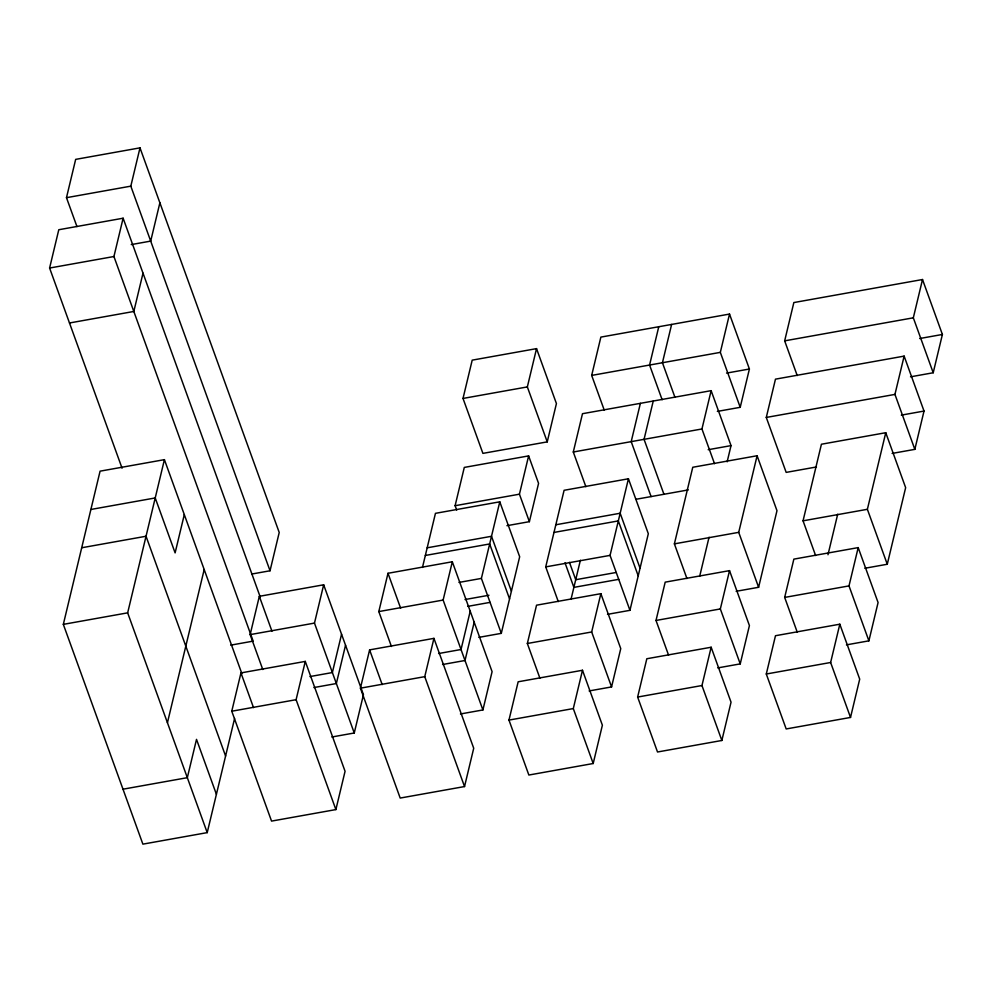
<?xml version="1.0" encoding="UTF-8"?>
<svg xmlns="http://www.w3.org/2000/svg" width="992" height="992" viewBox="0 0 992 992"><rect width="100%" height="100%" fill="white"/><g stroke="black" fill="none" stroke-linecap="round" stroke-linejoin="round"><path stroke-width="1.49" d="M122.066 468.212L49.6 268.038L58.788 229.735L123.12 218.215L260.239 597.023M76.954 226.598L66.476 197.681L75.665 159.377L139.996 147.858L279.223 532.481L270.035 570.772L252.092 573.984M230.714 645.147L253.158 641.13L113.931 256.519L123.12 218.215M270.035 570.772L130.808 186.161L139.996 147.858M143.009 273.16L133.821 311.463L69.49 322.983M159.886 202.802L150.697 241.106L131.254 244.59M234.596 718.481L207.216 832.623L142.885 844.142L63.327 624.365L100.08 471.163L164.412 459.656L241.874 673.642M207.216 832.623L127.658 612.845L164.412 459.656M184.301 514.6L175.113 552.891L155.223 497.947L90.892 509.466M167.437 722.734L204.191 569.544M231.768 711.214L240.957 672.911L305.288 661.404L345.067 771.292L335.879 809.584L271.548 821.103L231.768 711.214L296.1 699.695L305.288 661.404M262.781 669.526L250.145 634.62L259.334 596.316L323.665 584.796L363.444 694.698L354.256 732.989L331.812 737.006M354.256 732.989L314.476 623.1L323.665 584.796M341.558 634.248L332.37 672.551L309.938 676.569M345.538 645.246L336.35 683.538L313.906 687.555M360.418 688.175L369.607 649.884L433.938 638.364L473.717 748.253L464.529 786.557L400.198 798.064L360.418 688.175L424.75 676.656L433.938 638.364M391.443 646.486L378.808 611.58L387.996 573.289L452.315 561.77L492.094 671.658L482.906 709.95L460.474 713.967M422.468 567.449L435.451 513.335L499.782 501.816L519.672 556.76L501.295 633.355L478.851 637.372M463.016 398.437L472.204 360.146L536.536 348.626L556.425 403.57L547.237 441.874L482.906 453.381L463.016 398.437L527.347 386.917L536.536 348.626M456.68 510.049L455.105 505.709L464.293 467.418L528.624 455.898L538.569 483.364L529.381 521.668L506.937 525.686M482.906 709.95L443.126 600.061L452.315 561.77M470.22 611.221L461.032 649.512L438.588 653.53M501.295 633.355L481.393 578.41L499.782 501.816M474.201 622.207L465.012 660.498L442.568 664.516M529.381 521.668L519.436 494.19L528.624 455.898M508.97 720.093L518.159 681.789L582.49 670.27L602.38 725.214L593.191 763.518L528.86 775.037L508.97 720.093L573.302 708.573L582.49 670.27M539.908 678.193L527.347 643.498L536.536 605.194L600.867 593.675L620.756 648.619L611.568 686.923L589.124 690.94M558.285 601.598L545.724 566.891L564.101 490.296L628.432 478.776L648.322 533.733L629.945 610.328L607.513 614.346M585.863 486.7L573.289 452.005L582.49 413.701L711.14 390.662L731.03 445.619L727.148 461.813M604.24 410.105L591.678 375.41L600.867 337.106L729.517 314.067L749.406 369.012L740.218 407.315L717.365 411.407M571.008 599.366L580.394 560.232M640.386 403.335L631.197 441.638L651.087 496.583M658.762 326.74L649.574 365.044L662.135 399.739M611.568 686.923L591.678 631.978L600.867 593.675M629.945 610.328L610.055 555.384L628.432 478.776M653.244 401.028L644.056 439.332L663.946 494.276M671.621 324.434L662.433 362.737L674.994 397.432M637.633 697.054L646.821 658.75L711.152 647.243L731.042 702.187L721.854 740.478L657.522 751.998L637.633 697.054L701.964 685.534L711.152 647.243M668.571 655.154L656.01 620.459L665.198 582.155L729.529 570.636L749.419 625.58L740.23 663.884L717.786 667.901M686.948 578.559L674.386 543.864L692.763 467.269L757.094 455.75L776.984 510.694L758.607 587.289L736.163 591.306M714.513 463.673L701.952 428.966L711.14 390.662M740.218 407.315L720.328 352.371L729.517 314.067M699.682 576.278L709.057 537.23M740.23 663.884L720.341 608.939L729.529 570.636M758.607 587.289L738.718 532.344L757.094 455.75M816.441 466.972L786.172 472.39L766.283 417.446L775.471 379.155L904.134 356.116L924.023 411.06L914.835 449.364L892.13 453.418M797.221 375.559L784.66 340.851L793.848 302.56L922.51 279.521L942.4 334.465L933.212 372.756L910.507 376.824M766.295 674.014L775.484 635.723L839.815 624.204L859.704 679.148L850.516 717.439L786.185 728.959L766.295 674.014L830.626 662.495L839.815 624.204M797.233 632.127L784.672 597.42L793.86 559.128L858.192 547.609L878.081 602.553L868.893 640.844L846.449 644.862M815.61 555.532L803.049 520.825L821.426 444.23L885.757 432.71L905.646 487.655L887.27 564.25L864.826 568.267M827.985 554.739L837.707 514.191M868.893 640.844L849.003 585.9L858.192 547.609M887.27 564.25L867.38 509.305L885.757 432.71M914.835 449.364L894.945 394.407L904.134 356.116M933.212 372.756L913.322 317.812L922.51 279.521M66.476 197.681L130.808 186.161M49.6 268.038L113.931 256.519M591.678 375.41L720.328 352.371M784.66 340.851L913.322 317.812M726.553 373.104L749.406 369.012M919.696 338.532L942.4 334.465M573.289 452.005L701.952 428.966M766.283 417.446L894.945 394.407M81.704 547.758L146.035 536.25L225.593 756.028M708.176 449.711L731.03 445.619M901.319 415.127L924.023 411.06M455.105 505.709L519.436 494.19M635.847 499.311L688.324 489.912M427.18 547.807L491.511 536.288L511.401 591.232M555.842 524.768L620.161 513.248L640.051 568.193M425.345 555.458L489.664 543.951L509.553 598.895M553.995 532.431L618.326 520.912L638.216 575.856M63.327 624.365L127.658 612.845M458.961 582.428L481.393 578.41M545.724 566.891L610.055 555.384M674.386 543.864L738.718 532.344M803.049 520.825L867.38 509.305M250.145 634.62L314.476 623.1M378.808 611.58L443.126 600.061M465.025 599.54L488.957 595.25M616.119 572.483L575.732 579.712L569.445 562.365M467.666 606.385L490.11 602.367M618.772 579.34L573.884 587.376L564.994 562.786M527.347 643.498L591.678 631.978M656.01 620.459L720.341 608.939M784.672 597.42L849.003 585.9M122.996 789.198L187.327 777.678L196.515 739.375L216.405 794.319M830.626 662.495L850.516 717.439M701.964 685.534L721.854 740.478M527.347 386.917L547.237 441.874M573.302 708.573L593.191 763.518M387.996 573.289L400.632 608.195M424.75 676.656L464.529 786.557M369.607 649.884L382.18 684.579M259.334 596.316L271.969 631.222M296.1 699.695L335.879 809.584M240.957 672.911L253.518 707.618"/></g></svg>
